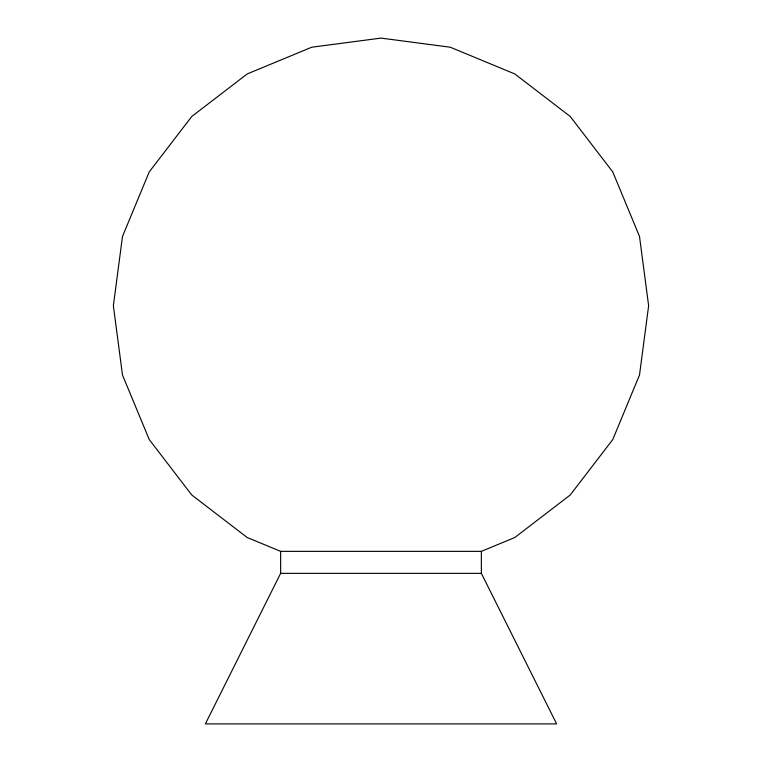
<?xml version="1.0" encoding="UTF-8"?>
<svg xmlns="http://www.w3.org/2000/svg" width="762" height="762" viewBox="0 0 762 762"><rect width="100%" height="100%" fill="white"/><g stroke="black" fill="none" stroke-linecap="round" stroke-linejoin="round"><path stroke-width="1.14" d="M280.635 551.364L280.635 573.357L205.369 723.9L556.631 723.9L481.365 573.357L481.365 551.364L514.817 537.505L570.243 494.976L612.772 439.541L639.509 374.999L648.633 305.733L639.509 236.458L612.772 171.917L570.243 116.491L514.817 73.952L450.266 47.215L381 38.1L311.734 47.215L247.183 73.952L191.757 116.491L149.228 171.917L122.492 236.458L113.367 305.733L122.492 374.999L149.228 439.541L191.757 494.976L247.183 537.505L280.635 551.364L481.365 551.364M280.635 573.357L481.365 573.357"/></g></svg>
